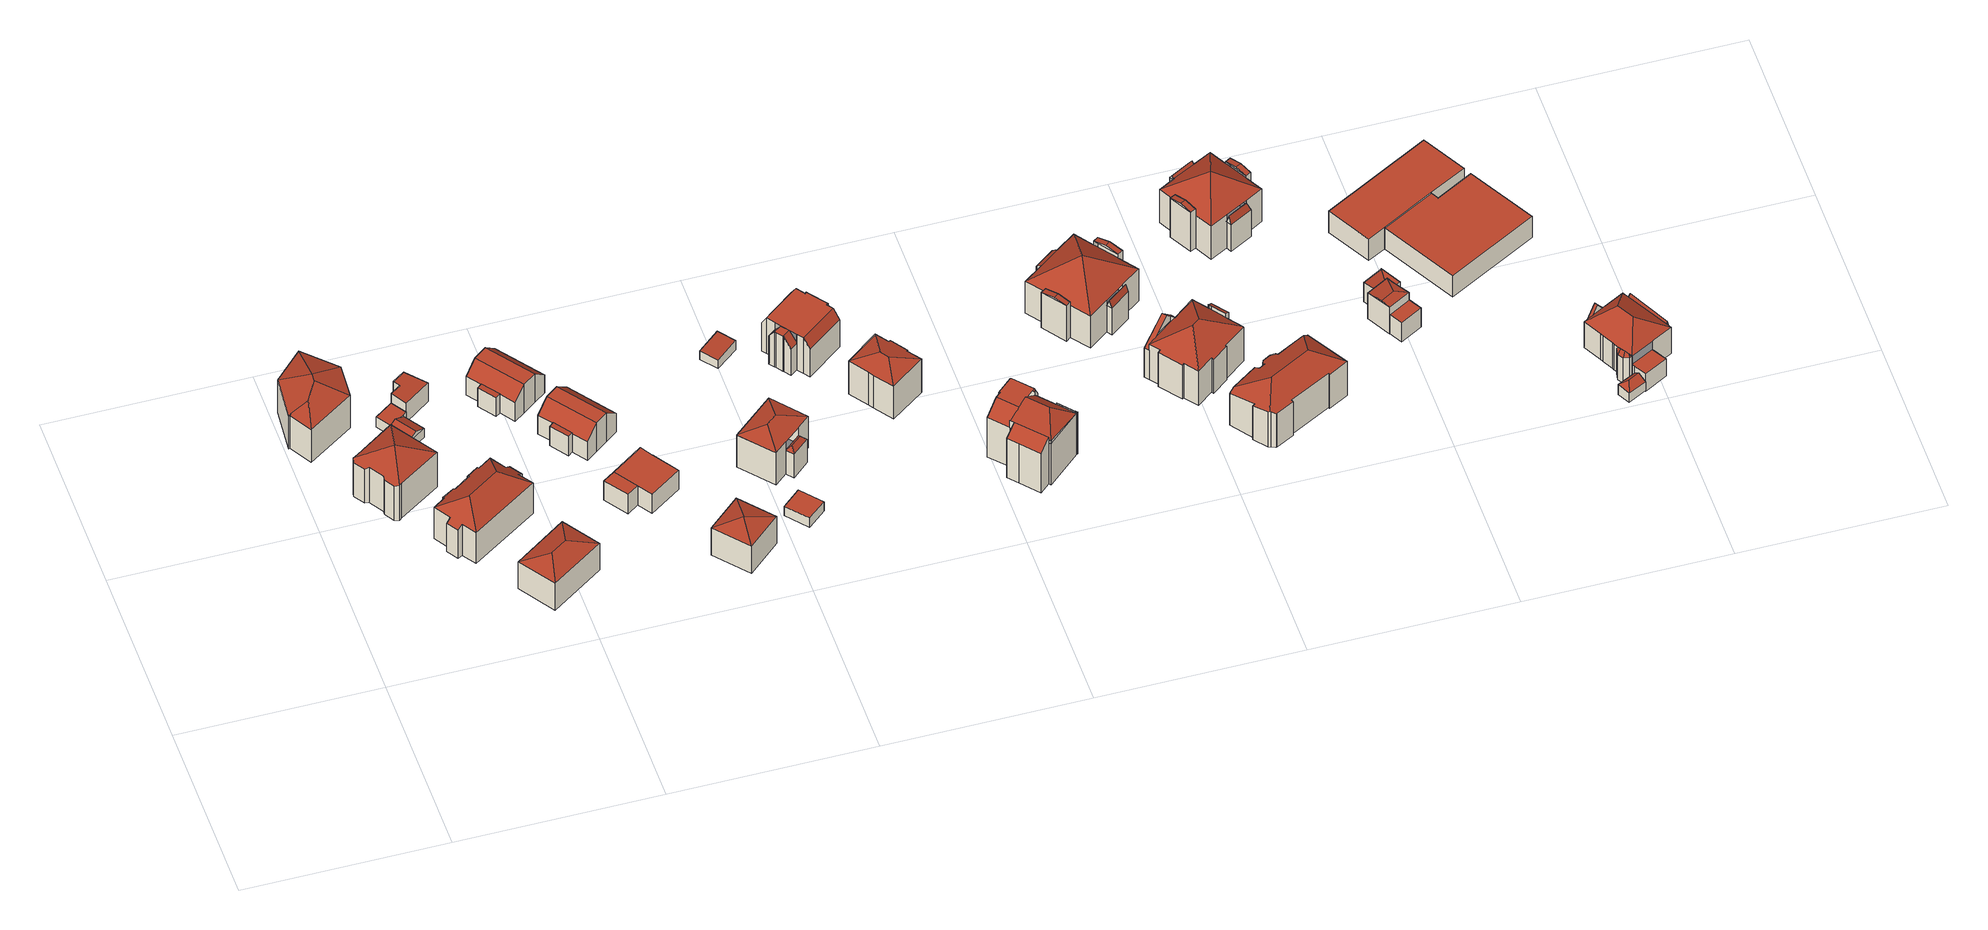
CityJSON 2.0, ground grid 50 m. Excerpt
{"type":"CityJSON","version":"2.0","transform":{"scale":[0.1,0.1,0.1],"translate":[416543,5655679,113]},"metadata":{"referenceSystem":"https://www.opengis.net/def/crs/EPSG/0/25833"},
"CityObjects":{
"building1":{"type":"Building","attributes":{"Dachtyp_tdc":"tdcFreeFormRoof","Gemeindeschluessel":14612000,"Dachneigung":22.22,"QualitaetDacherkennung":67,"Geometrietyp2DReferenz":"3000","measuredHeight":13.49,"function":"31001_9998","roofType":"5000"},"geometry":[{"type":"Solid","lod":"2","boundaries":[[[[0,1,2,3]],[[1,4,5,2]],[[4,6,7,5]],[[6,8,9,7]],[[8,10,11,9]],[[10,12,13,11]],[[12,0,3,13]],[[14,15,16,12,10]],[[14,10,8]],[[15,14,8,6]],[[17,18,16,15,6,4]],[[17,4,1]],[[18,17,1,0]],[[16,18,0,12]],[[3,2,5,7,9,11,13]]]],"semantics":{"surfaces":[{"type":"WallSurface"},{"type":"RoofSurface"},{"type":"GroundSurface"}],"values":[[0,0,0,0,0,0,0,1,1,1,1,1,1,1,2]]}}]},
"building2":{"type":"Building","attributes":{"Dachtyp_tdc":"tdcTentRoof","Gemeindeschluessel":14612000,"Dachneigung":25.44,"QualitaetDacherkennung":47,"Geometrietyp2DReferenz":"3000","measuredHeight":14.52,"function":"31001_9998","roofType":"3500"},"geometry":[{"type":"Solid","lod":"2","boundaries":[[[[19,20,21,22]],[[20,23,24,21]],[[23,25,26,24]],[[25,27,28,26]],[[27,29,30,28]],[[29,31,32,30]],[[31,33,34,32]],[[33,35,36,34]],[[35,37,38,36]],[[37,39,40,38]],[[39,41,42,40]],[[41,19,22,42]],[[31,29,27,43]],[[33,31,43]],[[37,35,33,43]],[[27,25,23,20,19,41,39,37,43]],[[22,21,24,26,28,30,32,34,36,38,40,42]]]],"semantics":{"surfaces":[{"type":"WallSurface"},{"type":"RoofSurface"},{"type":"GroundSurface"}],"values":[[0,0,0,0,0,0,0,0,0,0,0,0,1,1,1,1,2]]}}]},
"building3":{"type":"Building","attributes":{"Dachtyp_tdc":"tdcHipRoof","Gemeindeschluessel":14612000,"Dachneigung":31.24,"QualitaetDacherkennung":84,"Geometrietyp2DReferenz":"3000","measuredHeight":13.79,"function":"31001_9998","roofType":"3200"},"geometry":[{"type":"Solid","lod":"2","boundaries":[[[[44,45,46,47]],[[45,48,49,46]],[[48,50,51,49]],[[50,52,53,51]],[[52,54,55,53]],[[54,56,57,55]],[[56,58,59,57]],[[58,60,61,59]],[[60,62,63,61]],[[62,64,65,63]],[[64,66,67,65]],[[66,68,69,67]],[[68,70,71,69]],[[70,72,73,71]],[[72,74,75,73]],[[74,76,77,75]],[[76,78,79,77]],[[78,80,81,79]],[[80,82,83,81]],[[82,44,47,83]],[[66,64,62,60,58,56,84]],[[78,76,74,72,70,68,85]],[[47,46,49,51,53,55,57,59,61,63,65,67,69,71,73,75,77,79,81,83]],[[56,54,52,50,48,45,44,82,80,78,85,84]],[[68,66,84,85]]]],"semantics":{"surfaces":[{"type":"WallSurface"},{"type":"RoofSurface"},{"type":"GroundSurface"}],"values":[[0,0,0,0,0,0,0,0,0,0,0,0,0,0,0,0,0,0,0,0,1,1,2,1,1]]}}]},
"building4":{"type":"Building","attributes":{"Dachtyp_tdc":"tdcPolyFlatRoof","Gemeindeschluessel":14612000,"Dachneigung":0,"QualitaetDacherkennung":72,"Geometrietyp2DReferenz":"3000","measuredHeight":3.24,"function":"31001_9998","roofType":"1000"},"geometry":[{"type":"Solid","lod":"2","boundaries":[[[[86,87,88,89]],[[87,90,91,88]],[[90,92,93,91]],[[92,94,95,93]],[[94,86,89,95]],[[94,92,90,87,86]],[[89,88,91,93,95]]]],"semantics":{"surfaces":[{"type":"WallSurface"},{"type":"RoofSurface"},{"type":"GroundSurface"}],"values":[[0,0,0,0,0,1,2]]}}]},
"building5":{"type":"Building","attributes":{"Dachtyp_tdc":"tdcFreeFormRoof","Gemeindeschluessel":14612000,"Dachneigung":26.06,"QualitaetDacherkennung":78,"Geometrietyp2DReferenz":"3000","measuredHeight":4.27,"function":"31001_9998","roofType":"5000"},"geometry":[{"type":"Solid","lod":"2","boundaries":[[[[96,97,98,95]],[[97,99,100,98]],[[99,101,102,100]],[[101,103,89,102]],[[103,96,95,89]],[[99,104,105,103,101]],[[104,97,96,105]],[[99,97,104]],[[96,103,105]],[[95,98,100,102,89]]]],"semantics":{"surfaces":[{"type":"WallSurface"},{"type":"RoofSurface"},{"type":"GroundSurface"}],"values":[[0,0,0,0,0,1,1,0,0,2]]}}]},
"building6":{"type":"Building","attributes":{"Dachtyp_tdc":"tdcFreeFormRoof","Gemeindeschluessel":14612000,"Dachneigung":19.64,"QualitaetDacherkennung":84,"Geometrietyp2DReferenz":"3000","measuredHeight":10.66,"function":"31001_9998","roofType":"5000"},"geometry":[{"type":"Solid","lod":"2","boundaries":[[[[106,107,108,109]],[[107,110,111,108]],[[110,112,113,111]],[[112,106,109,113]],[[114,112,110]],[[115,114,110,107]],[[115,107,106]],[[114,115,106,112]],[[109,108,111,113]]]],"semantics":{"surfaces":[{"type":"WallSurface"},{"type":"RoofSurface"},{"type":"GroundSurface"}],"values":[[0,0,0,0,1,1,1,1,2]]}}]},
"building7":{"type":"Building","attributes":{"Dachtyp_tdc":"tdcPolyFlatRoof","Gemeindeschluessel":14612000,"Dachneigung":4.09,"QualitaetDacherkennung":66,"Geometrietyp2DReferenz":"3000","measuredHeight":6.48,"function":"31001_9998","roofType":"2100"},"geometry":[{"type":"Solid","lod":"2","boundaries":[[[[116,117,93,118]],[[117,119,91,93]],[[119,120,121,91]],[[120,122,123,121]],[[122,124,125,123]],[[124,116,118,125]],[[124,122,120,119,117,116]],[[118,93,91,121,123,125]]]],"semantics":{"surfaces":[{"type":"WallSurface"},{"type":"RoofSurface"},{"type":"GroundSurface"}],"values":[[0,0,0,0,0,0,1,2]]}}]},
"building8":{"type":"Building","attributes":{"Gemeindeschluessel":14612000,"Geometrietyp2DReferenz":"3000","function":"31001_9998","roofType":"9999"},"children":["building8-1","building8-2"]},
"building8-1":{"type":"BuildingPart","attributes":{"Dachtyp_tdc":"tdcCutGableRoof","Dachneigung":44.27,"QualitaetDacherkennung":50,"Geometrietyp2DReferenz":"3000","measuredHeight":9.21,"roofType":"9999"},"parents":["building8"],"geometry":[{"type":"MultiSurface","lod":"2","boundaries":[[[126,127,128,129]],[[127,130,131,128]],[[130,132,133,131]],[[132,134,135,133]],[[134,136,137,135]],[[138,139,140,141]],[[139,142,143,140]],[[142,144,145,143]],[[144,126,129,145]],[[130,127,126,144]],[[142,139,138,136,134,132]],[[144,142,132,130]],[[129,128,131,133,135,137,141,140,143,145]]],"semantics":{"surfaces":[{"type":"WallSurface"},{"type":"RoofSurface"},{"type":"GroundSurface"}],"values":[0,0,0,0,0,0,0,0,0,1,1,1,2]}}]},
"building8-2":{"type":"BuildingPart","attributes":{"Dachtyp_tdc":"tdcPolyFlatRoof","Dachneigung":4.51,"QualitaetDacherkennung":60,"Geometrietyp2DReferenz":"3000","measuredHeight":6.18,"roofType":"2100"},"parents":["building8"],"geometry":[{"type":"MultiSurface","lod":"2","boundaries":[[[146,147,141,148]],[[147,138,141]],[[149,137,136]],[[149,150,151,137]],[[150,146,148,151]],[[150,149,147,146]],[[148,141,137,151]]],"semantics":{"surfaces":[{"type":"WallSurface"},{"type":"RoofSurface"},{"type":"GroundSurface"}],"values":[0,0,0,0,0,1,2]}}]},
"building9":{"type":"Building","attributes":{"Gemeindeschluessel":14612000,"Geometrietyp2DReferenz":"3000","function":"31001_9998","roofType":"9999"},"children":["building9-1","building9-2"]},
"building9-1":{"type":"BuildingPart","attributes":{"Dachtyp_tdc":"tdcCutGableRoof","Dachneigung":42.23,"QualitaetDacherkennung":48,"Geometrietyp2DReferenz":"3000","measuredHeight":9.34,"roofType":"9999"},"parents":["building9"],"geometry":[{"type":"MultiSurface","lod":"2","boundaries":[[[152,153,154,155]],[[153,156,157,154]],[[156,158,159,157]],[[158,160,161,159]],[[160,162,163,161]],[[164,165,166,167]],[[165,168,169,166]],[[168,170,171,169]],[[170,172,173,171]],[[172,152,155,173]],[[156,153,152,172]],[[170,168,165,164,162,160,158]],[[172,170,158,156]],[[155,154,157,159,161,163,167,166,169,171,173]]],"semantics":{"surfaces":[{"type":"WallSurface"},{"type":"RoofSurface"},{"type":"GroundSurface"}],"values":[0,0,0,0,0,0,0,0,0,0,1,1,1,2]}}]},
"building9-2":{"type":"BuildingPart","attributes":{"Dachtyp_tdc":"tdcPolyFlatRoof","Dachneigung":4.24,"QualitaetDacherkennung":64,"Geometrietyp2DReferenz":"3000","measuredHeight":6.25,"roofType":"2100"},"parents":["building9"],"geometry":[{"type":"MultiSurface","lod":"2","boundaries":[[[174,163,162]],[[174,175,176,163]],[[175,177,178,176]],[[177,179,164,167,178]],[[179,177,175,174]],[[163,176,178,167]]],"semantics":{"surfaces":[{"type":"WallSurface"},{"type":"RoofSurface"},{"type":"GroundSurface"}],"values":[0,0,0,0,1,2]}}]},
"building10":{"type":"Building","attributes":{"Gemeindeschluessel":14612000,"Geometrietyp2DReferenz":"3000","function":"31001_9998","roofType":"9999"},"children":["building10-1","building10-2","building10-3"]},
"building10-1":{"type":"BuildingPart","attributes":{"Dachtyp_tdc":"tdcPolyFlatRoof","Dachneigung":0,"QualitaetDacherkennung":53,"Geometrietyp2DReferenz":"3000","measuredHeight":3.05,"roofType":"1000"},"parents":["building10"],"geometry":[{"type":"MultiSurface","lod":"2","boundaries":[[[180,181,182,183]],[[181,184,185,182]],[[184,186,187,185]],[[186,188,189,187]],[[188,186,184,181,180]],[[183,182,185,187,189]]],"semantics":{"surfaces":[{"type":"WallSurface"},{"type":"RoofSurface"},{"type":"GroundSurface"}],"values":[0,0,0,0,1,2]}}]},
"building10-2":{"type":"BuildingPart","attributes":{"Dachtyp_tdc":"tdcPolyFlatRoof","Dachneigung":0,"QualitaetDacherkennung":63,"Geometrietyp2DReferenz":"3000","measuredHeight":6.2,"roofType":"1000"},"parents":["building10"],"geometry":[{"type":"MultiSurface","lod":"2","boundaries":[[[190,191,192,193]],[[190,194,195,191]],[[194,196,197,195]],[[196,194,190,193]],[[192,191,195,197]]],"semantics":{"surfaces":[{"type":"WallSurface"},{"type":"RoofSurface"},{"type":"GroundSurface"}],"values":[0,0,0,1,2]}}]},
"building10-3":{"type":"BuildingPart","attributes":{"Dachtyp_tdc":"tdcPolyFlatRoof","Dachneigung":0,"QualitaetDacherkennung":68,"Geometrietyp2DReferenz":"3000","measuredHeight":6.17,"roofType":"1000"},"parents":["building10"],"geometry":[{"type":"MultiSurface","lod":"2","boundaries":[[[198,193,192,199]],[[196,200,180,183,197]],[[201,202,187,189,188]],[[202,203,204,187]],[[203,198,199,204]],[[203,202,201,200,196,193,198]],[[199,192,197,183,189,187,204]]],"semantics":{"surfaces":[{"type":"WallSurface"},{"type":"RoofSurface"},{"type":"GroundSurface"}],"values":[0,0,0,0,0,1,2]}}]},
"building11":{"type":"Building","attributes":{"Dachtyp_tdc":"tdcTentRoof","Gemeindeschluessel":14612000,"Dachneigung":20.2,"QualitaetDacherkennung":82,"Geometrietyp2DReferenz":"3000","measuredHeight":10.73,"function":"31001_9998","roofType":"3500"},"geometry":[{"type":"Solid","lod":"2","boundaries":[[[[205,206,207,208]],[[206,209,210,207]],[[209,211,212,210]],[[211,205,208,212]],[[206,205,213]],[[209,206,213]],[[211,209,213]],[[205,211,213]],[[208,207,210,212]]]],"semantics":{"surfaces":[{"type":"WallSurface"},{"type":"RoofSurface"},{"type":"GroundSurface"}],"values":[[0,0,0,0,1,1,1,1,2]]}}]},
"building12":{"type":"Building","attributes":{"Dachtyp_tdc":"tdcPolyFlatRoof","Gemeindeschluessel":14612000,"Dachneigung":0,"QualitaetDacherkennung":0,"Geometrietyp2DReferenz":"3000","BezugspunktDach":"2000","measuredHeight":3,"function":"31001_9998"},"geometry":[{"type":"MultiSurface","lod":"2","boundaries":[[[214,215,216,217]],[[217,216,218,219]],[[216,215,220,218]],[[215,214,221,220]],[[214,217,219,221]],[[219,218,220,221]]],"semantics":{"surfaces":[{"type":"RoofSurface"},{"type":"WallSurface"},{"type":"GroundSurface"}],"values":[0,1,1,1,1,2]}}]},
"building13":{"type":"Building","attributes":{"Gemeindeschluessel":14612000,"Geometrietyp2DReferenz":"3000","function":"31001_9998","roofType":"9999"},"children":["building13-1","building13-2"]},
"building13-1":{"type":"BuildingPart","attributes":{"Dachtyp_tdc":"tdcHipRoof","Dachneigung":17.63,"QualitaetDacherkennung":64,"Geometrietyp2DReferenz":"3000","measuredHeight":12.04,"roofType":"3200"},"parents":["building13"],"geometry":[{"type":"MultiSurface","lod":"2","boundaries":[[[222,223,224,225]],[[223,226,227,228,224]],[[229,230,231,232,233]],[[234,230,235]],[[230,236,237,231]],[[236,222,225,237]],[[223,238,239]],[[238,234,235,239]],[[230,229,226,223,239,235]],[[230,234,236]],[[236,234,238,222]],[[222,238,223]],[[225,224,228,232,231,237]]],"semantics":{"surfaces":[{"type":"WallSurface"},{"type":"RoofSurface"},{"type":"GroundSurface"}],"values":[0,0,0,1,0,0,1,1,1,0,0,0,2]}}]},
"building13-2":{"type":"BuildingPart","attributes":{"Dachtyp_tdc":"tdcFreeFormRoof","Dachneigung":48.91,"QualitaetDacherkennung":27,"Geometrietyp2DReferenz":"3000","measuredHeight":8.89,"roofType":"5000"},"parents":["building13"],"geometry":[{"type":"MultiSurface","lod":"2","boundaries":[[[240,241,242,243]],[[241,233,232,242]],[[227,240,243,228]],[[244,245,227,233]],[[244,233,241]],[[245,244,241,240]],[[245,240,227]],[[243,242,232,228]]],"semantics":{"surfaces":[{"type":"WallSurface"},{"type":"RoofSurface"},{"type":"GroundSurface"}],"values":[0,0,0,1,1,1,1,2]}}]},
"building14":{"type":"Building","attributes":{"Dachtyp_tdc":"tdcPolyFlatRoof","Gemeindeschluessel":14612000,"Dachneigung":2.67,"QualitaetDacherkennung":80,"Geometrietyp2DReferenz":"3000","measuredHeight":3.02,"function":"31001_9998","roofType":"2100"},"geometry":[{"type":"Solid","lod":"2","boundaries":[[[[246,247,248,249]],[[247,250,251,248]],[[250,252,253,251]],[[252,246,249,253]],[[252,250,247,246]],[[249,248,251,253]]]],"semantics":{"surfaces":[{"type":"WallSurface"},{"type":"RoofSurface"},{"type":"GroundSurface"}],"values":[[0,0,0,0,1,2]]}}]},
"building15":{"type":"Building","attributes":{"Gemeindeschluessel":14612000,"Geometrietyp2DReferenz":"3000","function":"31001_9998","roofType":"9999"},"children":["building15-1","building15-2"]},
"building15-1":{"type":"BuildingPart","attributes":{"Dachtyp_tdc":"tdcCutGableRoof","Dachneigung":0.09,"QualitaetDacherkennung":64,"Geometrietyp2DReferenz":"3000","measuredHeight":11.49,"roofType":"9999"},"parents":["building15"],"geometry":[{"type":"MultiSurface","lod":"2","boundaries":[[[254,255,256,257]],[[255,258,259,256]],[[258,260,261,259]],[[260,262,263,261]],[[262,264,265,263]],[[264,266,267,265]],[[266,268,269,267]],[[268,270,271,272,269]],[[273,274,275]],[[273,276,277,274]],[[276,278,279,277]],[[278,280,281,279]],[[280,282,283,281]],[[282,284,285,283]],[[284,286,287,285]],[[286,254,257,287]],[[282,280,278,276]],[[266,264,262,260]],[[276,273,270,268,266,260,258,255,254,286,284,282]],[[257,256,259,261,263,265,267,269,272,288,289,274,277,279,281,283,285,287]]],"semantics":{"surfaces":[{"type":"WallSurface"},{"type":"RoofSurface"},{"type":"GroundSurface"}],"values":[0,0,0,0,0,0,0,0,0,0,0,0,0,0,0,0,1,1,1,2]}}]},
"building15-2":{"type":"BuildingPart","attributes":{"Dachtyp_tdc":"tdcCutGableRoof","Dachneigung":54.09,"QualitaetDacherkennung":33,"Geometrietyp2DReferenz":"3000","measuredHeight":11.41,"roofType":"9999"},"parents":["building15"],"geometry":[{"type":"MultiSurface","lod":"2","boundaries":[[[290,275,274,291]],[[271,292,269,272]],[[292,293,294,269]],[[293,295,296,294]],[[295,297,298,296]],[[297,299,300,298]],[[299,301,302,300]],[[301,290,291,302]],[[303,275,290,301]],[[297,295,293,292,271,304]],[[301,299,297,304,303]],[[291,274,289,288,272,269,294,296,298,300,302]]],"semantics":{"surfaces":[{"type":"WallSurface"},{"type":"RoofSurface"},{"type":"GroundSurface"}],"values":[0,0,0,0,0,0,0,0,1,1,1,2]}}]},
"building16":{"type":"Building","attributes":{"Dachtyp_tdc":"tdcHipRoof","Gemeindeschluessel":14612000,"Dachneigung":19.1,"QualitaetDacherkennung":57,"Geometrietyp2DReferenz":"3000","measuredHeight":12.34,"function":"31001_9998","roofType":"3200"},"geometry":[{"type":"Solid","lod":"2","boundaries":[[[[305,306,307,308]],[[306,309,310,307]],[[309,311,312,310]],[[311,313,314,312]],[[313,315,316,314]],[[315,317,318,316]],[[317,319,320,318]],[[319,321,322,320]],[[321,323,324,322]],[[323,325,326,324]],[[325,327,328,326]],[[327,329,330,328]],[[329,305,308,330]],[[325,323,331]],[[306,305,332]],[[323,321,319,317,315,313,311,309,306,332,331]],[[305,329,327,325,331,332]],[[308,307,310,312,314,316,318,320,322,324,326,328,330]]]],"semantics":{"surfaces":[{"type":"WallSurface"},{"type":"RoofSurface"},{"type":"GroundSurface"}],"values":[[0,0,0,0,0,0,0,0,0,0,0,0,0,1,1,1,1,2]]}}]},
"building17":{"type":"Building","attributes":{"Gemeindeschluessel":14612000,"Geometrietyp2DReferenz":"3000","function":"31001_9998","roofType":"9999"},"children":["building17-1","building17-2","building17-3","building17-4"]},
"building17-1":{"type":"BuildingPart","attributes":{"Dachtyp_tdc":"tdcPolyFlatRoof","Dachneigung":49.14,"QualitaetDacherkennung":27,"Geometrietyp2DReferenz":"3000","measuredHeight":13.86,"roofType":"2100"},"parents":["building17"],"geometry":[{"type":"MultiSurface","lod":"2","boundaries":[[[333,334,335,336,337]],[[334,338,339,335]],[[338,340,341,339]],[[340,342,343,341]],[[342,344,345,343]],[[344,346,347,345]],[[346,348,349,350,347]],[[348,346,344,342,340,338,334,333]],[[336,335,339,341,343,345,347,350]]],"semantics":{"surfaces":[{"type":"WallSurface"},{"type":"RoofSurface"},{"type":"GroundSurface"}],"values":[0,0,0,0,0,0,0,1,2]}}]},
"building17-2":{"type":"BuildingPart","attributes":{"Dachtyp_tdc":"tdcFreeFormRoof","Dachneigung":0.772,"QualitaetDacherkennung":46,"Geometrietyp2DReferenz":"3000","measuredHeight":15.89,"roofType":"5000"},"parents":["building17"],"geometry":[{"type":"MultiSurface","lod":"2","boundaries":[[[351,352,353,354]],[[352,355,356,353]],[[355,357,358,356]],[[357,359,360,358]],[[359,361,362,360]],[[361,363,364,362]],[[363,365,366,367,364]],[[368,369,370,371]],[[369,372,373,370]],[[372,374,375,373]],[[374,376,377,375]],[[376,351,354,377]],[[378,365,363,361,359,357,355,352]],[[372,369,368,379,380,381]],[[352,351,376,374,372,381,382,383,378]],[[354,353,356,358,360,362,364,367,384,385,371,370,373,375,377]]],"semantics":{"surfaces":[{"type":"WallSurface"},{"type":"RoofSurface"},{"type":"GroundSurface"}],"values":[0,0,0,0,0,0,0,0,0,0,0,0,1,1,1,2]}}]},
"building17-3":{"type":"BuildingPart","attributes":{"Dachtyp_tdc":"tdcPolyFlatRoof","Dachneigung":37.69,"QualitaetDacherkennung":42,"Geometrietyp2DReferenz":"3000","measuredHeight":15.08,"roofType":"2100"},"parents":["building17"],"geometry":[{"type":"MultiSurface","lod":"2","boundaries":[[[386,387,388,389]],[[387,390,391,388]],[[390,392,393,391]],[[392,394,371,393]],[[394,395,396,371]],[[397,386,389,398,399,400]],[[397,394,392,390,387,386]],[[389,388,391,393,371,393,398]]],"semantics":{"surfaces":[{"type":"WallSurface"},{"type":"RoofSurface"},{"type":"GroundSurface"}],"values":[0,0,0,0,0,0,1,2]}}]},
"building17-4":{"type":"BuildingPart","attributes":{"Dachtyp_tdc":"tdcHipAndGableRoof","Dachneigung":17.9,"QualitaetDacherkennung":31,"Geometrietyp2DReferenz":"3000","measuredHeight":16.47,"roofType":"5000"},"parents":["building17"],"geometry":[{"type":"MultiSurface","lod":"2","boundaries":[[[349,401,402,350]],[[401,399,398,402]],[[366,337,336,367]],[[403,349,404]],[[337,366,405,383,406,404,349]],[[400,403,404,406,382,407,380,395,408]],[[401,403,400,399]],[[349,403,401]],[[336,350,402,398,393,371,385,384,367]]],"semantics":{"surfaces":[{"type":"WallSurface"},{"type":"RoofSurface"},{"type":"GroundSurface"}],"values":[0,0,0,1,1,1,0,0,2]}}]},
"building18":{"type":"Building","attributes":{"Gemeindeschluessel":14612000,"Geometrietyp2DReferenz":"3000","function":"31001_9998","roofType":"9999"},"children":["building18-1","building18-2","building18-3","building18-4","building18-5"]},
"building18-1":{"type":"BuildingPart","attributes":{"Dachtyp_tdc":"tdcFreeFormRoof","Dachneigung":70.03,"QualitaetDacherkennung":22,"Geometrietyp2DReferenz":"3000","measuredHeight":10.76,"roofType":"5000"},"parents":["building18"],"geometry":[{"type":"MultiSurface","lod":"2","boundaries":[[[409,410,411,412]],[[410,413,414,411]],[[413,415,416,414]],[[417,415,413]],[[418,417,413,410]],[[418,410,409]],[[417,418,409,415]],[[412,411,414,416]]],"semantics":{"surfaces":[{"type":"WallSurface"},{"type":"RoofSurface"},{"type":"GroundSurface"}],"values":[0,0,0,0,1,0,1,2]}}]},
"building18-2":{"type":"BuildingPart","attributes":{"Dachtyp_tdc":"tdcPolyFlatRoof","Dachneigung":39.81,"QualitaetDacherkennung":24,"Geometrietyp2DReferenz":"3000","measuredHeight":10.29,"roofType":"2100"},"parents":["building18"],"geometry":[{"type":"MultiSurface","lod":"2","boundaries":[[[419,420,421,422]],[[420,423,424,421]],[[423,425,426,424]],[[425,427,428,426]],[[427,425,423,420,419]],[[422,421,424,426,428]]],"semantics":{"surfaces":[{"type":"WallSurface"},{"type":"RoofSurface"},{"type":"GroundSurface"}],"values":[0,0,0,0,1,2]}}]},
"building18-3":{"type":"BuildingPart","attributes":{"Dachtyp_tdc":"tdcGableRoof","Dachneigung":10.01,"QualitaetDacherkennung":71,"Geometrietyp2DReferenz":"3000","measuredHeight":12.1,"roofType":"3100"},"parents":["building18"],"geometry":[{"type":"MultiSurface","lod":"2","boundaries":[[[429,430,431,432,433]],[[434,435,436,437,438]],[[435,429,433,436]],[[434,430,439]],[[429,435,440]],[[430,429,440,439]],[[435,434,439,440]],[[433,432,437,436]]],"semantics":{"surfaces":[{"type":"WallSurface"},{"type":"RoofSurface"},{"type":"GroundSurface"}],"values":[0,0,0,0,0,1,1,2]}}]},
"building18-4":{"type":"BuildingPart","attributes":{"Dachtyp_tdc":"tdcGableRoof","Dachneigung":10.65,"QualitaetDacherkennung":45,"Geometrietyp2DReferenz":"3000","measuredHeight":12.18,"roofType":"3100"},"parents":["building18"],"geometry":[{"type":"MultiSurface","lod":"2","boundaries":[[[441,442,443,444,445]],[[442,446,447,443]],[[446,448,449,450,447]],[[446,442,451]],[[441,448,452]],[[442,441,452,451]],[[448,446,451,452]],[[444,443,447,450]]],"semantics":{"surfaces":[{"type":"WallSurface"},{"type":"RoofSurface"},{"type":"GroundSurface"}],"values":[0,0,0,0,0,1,1,2]}}]},
"building18-5":{"type":"BuildingPart","attributes":{"Dachtyp_tdc":"tdcTentRoof","Dachneigung":35.43,"QualitaetDacherkennung":72,"Geometrietyp2DReferenz":"3000","measuredHeight":16.77,"roofType":"3500"},"parents":["building18"],"geometry":[{"type":"MultiSurface","lod":"2","boundaries":[[[431,453,454,432]],[[453,419,422,454]],[[427,455,456,428]],[[455,445,444,456]],[[449,457,458,450]],[[457,459,412,458]],[[459,409,412]],[[460,416,415]],[[460,461,462,416]],[[461,438,437,462]],[[455,427,419,453,463]],[[457,449,445,455,463]],[[461,460,459,457,463]],[[453,431,438,461,463]],[[454,422,428,456,444,450,458,412,416,462,437,432]]],"semantics":{"surfaces":[{"type":"WallSurface"},{"type":"RoofSurface"},{"type":"GroundSurface"}],"values":[0,0,0,0,0,0,0,0,0,0,1,1,1,1,2]}}]},
"building19":{"type":"Building","attributes":{"Gemeindeschluessel":14612000,"Geometrietyp2DReferenz":"3000","function":"31001_9998","roofType":"9999"},"children":["building19-1","building19-2","building19-3"]},
"building19-1":{"type":"BuildingPart","attributes":{"Dachtyp_tdc":"tdcGableRoof","Dachneigung":38.22,"QualitaetDacherkennung":12,"Geometrietyp2DReferenz":"3000","measuredHeight":14.8,"roofType":"3100"},"parents":["building19"],"geometry":[{"type":"MultiSurface","lod":"2","boundaries":[[[464,465,466,467]],[[468,469,470,471]],[[469,464,467,470]],[[469,468,472,473,474]],[[475,474,473,476]],[[464,475,476,465]],[[469,474,475,464]],[[467,466,471,470]]],"semantics":{"surfaces":[{"type":"WallSurface"},{"type":"RoofSurface"},{"type":"GroundSurface"}],"values":[0,0,0,1,1,0,0,2]}}]},
"building19-2":{"type":"BuildingPart","attributes":{"Dachtyp_tdc":"tdcPolyFlatRoof","Dachneigung":29.84,"QualitaetDacherkennung":48,"Geometrietyp2DReferenz":"3000","measuredHeight":12.47,"roofType":"2100"},"parents":["building19"],"geometry":[{"type":"MultiSurface","lod":"2","boundaries":[[[477,478,479,480,481]],[[482,483,484,485,486]],[[483,487,488,484]],[[487,477,481,488]],[[487,483,482,478,477]],[[481,480,485,484,488]]],"semantics":{"surfaces":[{"type":"WallSurface"},{"type":"RoofSurface"},{"type":"GroundSurface"}],"values":[0,0,0,0,1,2]}}]},
"building19-3":{"type":"BuildingPart","attributes":{"Dachtyp_tdc":"tdcHipRoof","Dachneigung":31.25,"QualitaetDacherkennung":52,"Geometrietyp2DReferenz":"3000","measuredHeight":15.37,"roofType":"3200"},"parents":["building19"],"geometry":[{"type":"MultiSurface","lod":"2","boundaries":[[[489,490,491,492]],[[490,493,494,491]],[[493,495,496,494]],[[495,497,498,496]],[[497,499,500,498]],[[499,501,502,500]],[[501,503,504,502]],[[503,505,471,504]],[[505,468,471]],[[506,507,466,465,476]],[[506,508,509,507]],[[508,510,484,509]],[[510,486,485,484]],[[479,511,512,480]],[[511,513,514,512]],[[513,515,516,514]],[[515,517,518,516]],[[517,489,492,518]],[[513,511,479,486,510,508,506,519]],[[505,503,501,499,497,495,520]],[[506,476,472,505,520,519]],[[495,493,490,489,517,515,513,519,520]],[[492,491,494,496,498,500,502,504,471,466,507,509,484,485,480,512,514,516,518]]],"semantics":{"surfaces":[{"type":"WallSurface"},{"type":"RoofSurface"},{"type":"GroundSurface"}],"values":[0,0,0,0,0,0,0,0,0,0,0,0,0,0,0,0,0,0,1,1,1,1,2]}}]},
"building20":{"type":"Building","attributes":{"Dachtyp_tdc":"tdcFreeFormRoof","Gemeindeschluessel":14612000,"Dachneigung":27.52,"QualitaetDacherkennung":60,"Geometrietyp2DReferenz":"3000","measuredHeight":14.29,"function":"31001_9998","roofType":"5000"},"geometry":[{"type":"Solid","lod":"2","boundaries":[[[[521,522,523,524]],[[522,525,526,523]],[[525,527,528,526]],[[527,529,530,528]],[[529,531,532,530]],[[531,533,534,532]],[[533,535,536,534]],[[535,537,538,536]],[[537,539,540,538]],[[539,541,542,540]],[[541,543,544,542]],[[543,545,546,544]],[[545,547,548,546]],[[547,549,550,548]],[[549,551,552,550]],[[551,553,554,552]],[[553,555,556,554]],[[555,557,558,556]],[[557,559,560,558]],[[559,561,562,560]],[[561,521,524,562]],[[525,563,564,565,531,529,527]],[[551,549,566,567]],[[564,563,522,521,561,559,557,555,553,551,567]],[[567,566,547,545,543,541,539,537,535,533,565,564]],[[525,522,563]],[[533,531,565]],[[549,547,566]],[[524,523,526,528,530,532,534,536,538,540,542,544,546,548,550,552,554,556,558,560,562]]]],"semantics":{"surfaces":[{"type":"WallSurface"},{"type":"RoofSurface"},{"type":"GroundSurface"}],"values":[[0,0,0,0,0,0,0,0,0,0,0,0,0,0,0,0,0,0,0,0,0,1,1,1,1,0,0,0,2]]}}]},
"building21":{"type":"Building","attributes":{"Gemeindeschluessel":14612000,"Geometrietyp2DReferenz":"3000","function":"31001_9998","roofType":"9999"},"children":["building21-1","building21-2","building21-3","building21-4","building21-5"]},
"building21-1":{"type":"BuildingPart","attributes":{"Dachtyp_tdc":"tdcTentRoof","Dachneigung":35.81,"QualitaetDacherkennung":70,"Geometrietyp2DReferenz":"3000","measuredHeight":16.48,"roofType":"3500"},"parents":["building21"],"geometry":[{"type":"MultiSurface","lod":"2","boundaries":[[[568,569,570,571]],[[569,572,573,570]],[[572,574,575,573]],[[576,577,578,579]],[[577,580,581,578]],[[580,582,583,584,581]],[[585,586,587,588,589]],[[586,590,591,587]],[[590,592,593,591]],[[594,595,596,597]],[[595,598,599,596]],[[598,600,599]],[[577,576,574,572,601]],[[590,586,585,582,580,577,601]],[[595,594,592,590,601]],[[572,569,568,598,595,601]],[[570,573,575,579,578,581,584,588,587,591,593,597,596,599]]],"semantics":{"surfaces":[{"type":"WallSurface"},{"type":"RoofSurface"},{"type":"GroundSurface"}],"values":[0,0,0,0,0,0,0,0,0,0,0,0,1,1,1,1,2]}}]},
"building21-2":{"type":"BuildingPart","attributes":{"Dachtyp_tdc":"tdcFreeFormRoof","Dachneigung":55.4,"QualitaetDacherkennung":12,"Geometrietyp2DReferenz":"3000","measuredHeight":10.99,"roofType":"5000"},"parents":["building21"],"geometry":[{"type":"MultiSurface","lod":"2","boundaries":[[[600,602,603,599]],[[602,604,605,603]],[[604,571,570,605]],[[606,571,604]],[[607,606,604,602]],[[607,602,600]],[[606,607,600,571]],[[599,603,605,570]]],"semantics":{"surfaces":[{"type":"WallSurface"},{"type":"RoofSurface"},{"type":"GroundSurface"}],"values":[0,0,0,0,1,0,1,2]}}]},
"building21-3":{"type":"BuildingPart","attributes":{"Dachtyp_tdc":"tdcGableRoof","Dachneigung":10.28,"QualitaetDacherkennung":64,"Geometrietyp2DReferenz":"3000","measuredHeight":13.28,"roofType":"3100"},"parents":["building21"],"geometry":[{"type":"MultiSurface","lod":"2","boundaries":[[[608,609,610]],[[611,612,613]],[[609,611,613,610]],[[612,608,610,613]],[[593,614,615,597]],[[611,609,614,593,592]],[[609,608,615,614]],[[608,612,594,597,615]]],"semantics":{"surfaces":[{"type":"WallSurface"},{"type":"RoofSurface"},{"type":"GroundSurface"}],"values":[0,0,1,1,2,0,0,0]}}]},
"building21-4":{"type":"BuildingPart","attributes":{"Dachtyp_tdc":"tdcFreeFormRoof","Dachneigung":72.18,"QualitaetDacherkennung":26,"Geometrietyp2DReferenz":"3000","measuredHeight":10.91,"roofType":"5000"},"parents":["building21"],"geometry":[{"type":"MultiSurface","lod":"2","boundaries":[[[616,617,618,581]],[[617,619,620,618]],[[619,621,587,620]],[[621,589,588,587]],[[583,616,581,584]],[[622,623,619,617]],[[622,617,616,583]],[[623,622,583,589,624]],[[619,623,624,621]],[[621,624,589]],[[581,618,620,587,588,584]]],"semantics":{"surfaces":[{"type":"WallSurface"},{"type":"RoofSurface"},{"type":"GroundSurface"}],"values":[0,0,0,0,0,1,1,1,0,0,2]}}]},
"building21-5":{"type":"BuildingPart","attributes":{"Dachtyp_tdc":"tdcGableRoof","Dachneigung":10.08,"QualitaetDacherkennung":54,"Geometrietyp2DReferenz":"3000","measuredHeight":11.88,"roofType":"3100"},"parents":["building21"],"geometry":[{"type":"MultiSurface","lod":"2","boundaries":[[[625,626,627,575,574]],[[626,628,629,627]],[[628,630,576,579,629]],[[628,626,631]],[[625,630,632]],[[626,625,632,631]],[[630,628,631,632]],[[575,627,629,579]]],"semantics":{"surfaces":[{"type":"WallSurface"},{"type":"RoofSurface"},{"type":"GroundSurface"}],"values":[0,0,0,0,0,1,1,2]}}]},
"building22":{"type":"Building","attributes":{"Dachtyp_tdc":"tdcFreeFormRoof","Gemeindeschluessel":14612000,"Dachneigung":10.31,"QualitaetDacherkennung":47,"Geometrietyp2DReferenz":"3000","measuredHeight":9.15,"function":"31001_9998","roofType":"5000"},"geometry":[{"type":"Solid","lod":"2","boundaries":[[[[633,634,635,636]],[[634,637,638,635]],[[637,639,640,638]],[[639,641,642,640]],[[641,643,644,642]],[[643,633,636,644]],[[645,641,639,646]],[[645,646,637,634,633,647]],[[641,645,647,643]],[[639,637,646]],[[633,643,647]],[[636,635,638,640,642,644]]]],"semantics":{"surfaces":[{"type":"WallSurface"},{"type":"RoofSurface"},{"type":"GroundSurface"}],"values":[[0,0,0,0,0,0,1,1,1,0,0,2]]}}]},
"building23":{"type":"Building","attributes":{"Dachtyp_tdc":"tdcPolyFlatRoof","Gemeindeschluessel":14612000,"Dachneigung":0,"QualitaetDacherkennung":49,"Geometrietyp2DReferenz":"3000","measuredHeight":6.25,"function":"31001_9998","roofType":"1000"},"geometry":[{"type":"Solid","lod":"2","boundaries":[[[[648,649,650,651]],[[649,652,653,650]],[[652,654,655,653]],[[654,648,651,655]],[[654,652,649,648]],[[651,650,653,655]]]],"semantics":{"surfaces":[{"type":"WallSurface"},{"type":"RoofSurface"},{"type":"GroundSurface"}],"values":[[0,0,0,0,1,2]]}}]},
"building24":{"type":"Building","attributes":{"Gemeindeschluessel":14612000,"Geometrietyp2DReferenz":"3000","function":"31001_9998","roofType":"9999"},"children":["building24-1","building24-2"]},
"building24-1":{"type":"BuildingPart","attributes":{"Dachtyp_tdc":"tdcPolyFlatRoof","Dachneigung":0,"QualitaetDacherkennung":38,"Geometrietyp2DReferenz":"3000","measuredHeight":6.39,"roofType":"1000"},"parents":["building24"],"geometry":[{"type":"MultiSurface","lod":"2","boundaries":[[[656,657,658,659,660]],[[657,661,662,658]],[[661,663,664,662]],[[663,661,657,656,665]],[[659,658,662,664]]],"semantics":{"surfaces":[{"type":"WallSurface"},{"type":"RoofSurface"},{"type":"GroundSurface"}],"values":[0,0,0,1,2]}}]},
"building24-2":{"type":"BuildingPart","attributes":{"Dachtyp_tdc":"tdcPolyFlatRoof","Dachneigung":2.72,"QualitaetDacherkennung":59,"Geometrietyp2DReferenz":"3000","measuredHeight":6.43,"roofType":"2100"},"parents":["building24"],"geometry":[{"type":"MultiSurface","lod":"2","boundaries":[[[666,667,668,664,663]],[[667,669,670,668]],[[669,660,659,670]],[[669,667,666,665,660]],[[659,664,668,670]]],"semantics":{"surfaces":[{"type":"WallSurface"},{"type":"RoofSurface"},{"type":"GroundSurface"}],"values":[0,0,0,1,2]}}]},
"building25":{"type":"Building","attributes":{"Dachtyp_tdc":"tdcPolyFlatRoof","Gemeindeschluessel":14612000,"Dachneigung":0,"QualitaetDacherkennung":58,"Geometrietyp2DReferenz":"3000","measuredHeight":6.84,"function":"31001_9998","roofType":"1000"},"geometry":[{"type":"Solid","lod":"2","boundaries":[[[[671,672,673,674]],[[672,675,676,673]],[[675,677,678,676]],[[677,679,680,678]],[[679,681,682,680]],[[681,671,674,682]],[[681,679,677,675,672,671]],[[674,673,676,678,680,682]]]],"semantics":{"surfaces":[{"type":"WallSurface"},{"type":"RoofSurface"},{"type":"GroundSurface"}],"values":[[0,0,0,0,0,0,1,2]]}}]},
"building26":{"type":"Building","attributes":{"Dachtyp_tdc":"tdcPolyFlatRoof","Gemeindeschluessel":14612000,"Dachneigung":0,"QualitaetDacherkennung":65,"Geometrietyp2DReferenz":"3000","measuredHeight":6.79,"function":"31001_9998","roofType":"1000"},"geometry":[{"type":"Solid","lod":"2","boundaries":[[[[683,684,682,685]],[[684,686,680,682]],[[686,687,688,680]],[[687,689,690,688]],[[689,691,692,690]],[[691,683,685,692]],[[691,689,687,686,684,683]],[[685,682,680,688,690,692]]]],"semantics":{"surfaces":[{"type":"WallSurface"},{"type":"RoofSurface"},{"type":"GroundSurface"}],"values":[[0,0,0,0,0,0,1,2]]}}]},
"building27":{"type":"Building","attributes":{"Dachtyp_tdc":"tdcHipAndGableRoof","Gemeindeschluessel":14612000,"Dachneigung":33.38,"QualitaetDacherkennung":81,"Geometrietyp2DReferenz":"3000","measuredHeight":4.27,"function":"31001_9998","roofType":"5000"},"geometry":[{"type":"Solid","lod":"2","boundaries":[[[[693,694,695,696]],[[694,697,698,695]],[[697,699,700,698]],[[699,693,696,700]],[[697,694,701]],[[693,699,702]],[[694,693,702,701]],[[699,697,701,702]],[[696,695,698,700]]]],"semantics":{"surfaces":[{"type":"WallSurface"},{"type":"RoofSurface"},{"type":"GroundSurface"}],"values":[[0,0,0,0,1,0,1,1,2]]}}]},
"building28":{"type":"Building","attributes":{"Gemeindeschluessel":14612000,"Geometrietyp2DReferenz":"3000","function":"31001_9998","roofType":"9999"},"children":["building28-1","building28-2","building28-3","building28-4","building28-5","building28-6"]},
"building28-1":{"type":"BuildingPart","attributes":{"Dachtyp_tdc":"tdcHipRoof","Dachneigung":32.85,"QualitaetDacherkennung":69,"Geometrietyp2DReferenz":"3000","measuredHeight":12.57,"roofType":"3200"},"parents":["building28"],"geometry":[{"type":"MultiSurface","lod":"2","boundaries":[[[703,704,705,706,707]],[[708,709,710,711]],[[709,712,713,710]],[[712,714,715,713]],[[714,716,717,715]],[[716,718,719,717]],[[718,720,721,719]],[[720,722,721]],[[723,724,725,726,727]],[[724,728,729,725]],[[728,730,731,729]],[[730,732,731]],[[728,724,723,733,734,720,718,735]],[[703,736,737,738]],[[718,716,714,712,709,708,704,703,738,735]],[[737,739,730,728,735,738]],[[740,741,742,707,706,711,710,713,715,717,719,721,726,725,729,731]],[[739,740,743]],[[739,737,741,740]],[[737,736,744,742,741]],[[703,707,745]]],"semantics":{"surfaces":[{"type":"WallSurface"},{"type":"RoofSurface"},{"type":"GroundSurface"}],"values":[0,0,0,0,0,0,0,0,0,0,0,0,1,1,1,1,2,0,0,0,0]}}]},
"building28-2":{"type":"BuildingPart","attributes":{"Dachtyp_tdc":"tdcFreeFormRoof","Dachneigung":80.07,"QualitaetDacherkennung":35,"Geometrietyp2DReferenz":"3000","measuredHeight":9.05,"roofType":"5000"},"parents":["building28"],"geometry":[{"type":"MultiSurface","lod":"2","boundaries":[[[746,747,748]],[[746,749,750,747]],[[749,743,740,750]],[[732,751,752,731]],[[751,753,754,752]],[[751,732,755]],[[732,743,756,755]],[[743,749,756]],[[749,746,748,757,753,751,755,756]],[[747,750,740,731,752,754,758]]],"semantics":{"surfaces":[{"type":"WallSurface"},{"type":"RoofSurface"},{"type":"GroundSurface"}],"values":[0,0,0,0,0,1,1,1,1,2]}}]},
"building28-3":{"type":"BuildingPart","attributes":{"Dachtyp_tdc":"tdcPolyFlatRoof","Dachneigung":0,"QualitaetDacherkennung":66,"Geometrietyp2DReferenz":"3000","measuredHeight":5.59,"roofType":"1000"},"parents":["building28"],"geometry":[{"type":"MultiSurface","lod":"2","boundaries":[[[759,760,761,762]],[[760,763,764,761]],[[763,745,707,764]],[[744,759,762,742]],[[744,745,763,760,759]],[[762,761,764,707,742]]],"semantics":{"surfaces":[{"type":"WallSurface"},{"type":"RoofSurface"},{"type":"GroundSurface"}],"values":[0,0,0,0,1,2]}}]},
"building28-4":{"type":"BuildingPart","attributes":{"Dachtyp_tdc":"tdcFreeFormRoof","Dachneigung":56.05,"QualitaetDacherkennung":21,"Geometrietyp2DReferenz":"3000","measuredHeight":9.48,"roofType":"5000"},"parents":["building28"],"geometry":[{"type":"MultiSurface","lod":"2","boundaries":[[[765,766,767,707]],[[766,768,769,767]],[[770,708,771]],[[772,770,771,773]],[[774,772,773,768]],[[775,774,768,766]],[[766,765,775]],[[765,705,708,770,772,774,775]],[[769,776,777,711,706,707,767]],[[768,773,776,769]],[[773,771,777,776]],[[771,708,711,777]]],"semantics":{"surfaces":[{"type":"WallSurface"},{"type":"RoofSurface"},{"type":"GroundSurface"}],"values":[0,0,1,1,1,1,1,1,2,0,0,0]}}]},
"building28-5":{"type":"BuildingPart","attributes":{"Dachtyp_tdc":"tdcGableRoof","Dachneigung":57.03,"QualitaetDacherkennung":12,"Geometrietyp2DReferenz":"3000","measuredHeight":10.61,"roofType":"3100"},"parents":["building28"],"geometry":[{"type":"MultiSurface","lod":"2","boundaries":[[[722,778,779,721]],[[778,780,781,779]],[[780,727,726,781]],[[780,778,782]],[[778,722,734,783,782]],[[727,780,782,783,733]],[[721,779,781,726]]],"semantics":{"surfaces":[{"type":"WallSurface"},{"type":"RoofSurface"},{"type":"GroundSurface"}],"values":[0,0,0,0,1,1,2]}}]},
"building28-6":{"type":"BuildingPart","attributes":{"Dachtyp_tdc":"tdcPolyFlatRoof","Dachneigung":0,"QualitaetDacherkennung":54,"Geometrietyp2DReferenz":"3000","measuredHeight":5.45,"roofType":"1000"},"parents":["building28"],"geometry":[{"type":"MultiSurface","lod":"2","boundaries":[[[784,748,747,785]],[[786,787,788,754,753]],[[787,784,785,788]],[[787,786,757,748,784]],[[785,747,758,754,788]]],"semantics":{"surfaces":[{"type":"WallSurface"},{"type":"RoofSurface"},{"type":"GroundSurface"}],"values":[0,0,0,1,2]}}]}
},
"vertices":[
[41,698,125],[9,753,125],[9,753,20],[41,698,20],[6,753,125],[6,753,20],[15,867,125],[15,867,20],[87,939,125],[87,939,20],[162,864,125],[162,864,20],[156,774,125],[156,774,20],[87,836,154],[86,835,155],[85,815,155],[13,759,127],[57,769,145],
[152,506,133],[129,542,133],[129,542,20],[152,506,20],[119,543,129],[119,543,20],[101,569,129],[101,569,20],[103,581,133],[103,581,20],[116,589,133],[116,589,20],[214,654,133],[214,654,20],[288,542,133],[288,542,20],[184,474,133],[184,474,20],[177,469,133],[177,469,20],[166,472,130],[166,472,20],[151,496,130],[151,496,20],[195,563,165],
[294,442,113],[297,437,117],[297,437,16],[294,442,16],[339,465,117],[339,465,16],[336,469,113],[336,469,16],[365,489,113],[365,489,16],[368,484,116],[368,484,16],[400,505,116],[400,505,16],[425,468,116],[425,468,16],[437,476,106],[437,476,16],[457,446,106],[457,446,16],[445,439,116],[445,439,16],[470,404,116],[470,404,16],[302,295,116],[302,295,16],[280,328,116],[280,328,16],[269,322,107],[269,322,16],[250,350,107],[250,350,16],[261,357,116],[261,357,16],[235,396,117],[235,396,16],[266,418,116],[266,418,16],[264,422,114],[264,422,16],[392,427,154],[310,373,154],
[236,723,53],[212,759,53],[212,759,20],[236,723,20],[257,790,53],[257,790,20],[281,753,53],[281,753,20],[273,747,53],[273,747,20],
[273,747,48],[306,697,48],[306,697,20],[255,663,47],[255,663,20],[221,713,47],[221,713,20],[236,723,56],[282,680,63],[248,731,63],
[499,280,106],[559,191,106],[559,191,19],[499,280,19],[428,102,106],[428,102,19],[368,191,106],[368,191,19],[442,177,125],[484,205,125],
[347,799,81],[281,753,81],[347,799,20],[257,790,84],[283,807,84],[283,807,20],[272,822,85],[272,822,20],[303,843,85],[303,843,20],
[520,856,81],[602,745,81],[602,745,22],[520,856,22],[574,725,114],[574,725,22],[541,701,114],[541,701,22],[514,681,82],[514,681,22],[489,716,82],[489,716,22],[458,758,82],[433,792,82],[433,792,22],[458,758,22],[460,812,114],[460,812,22],[492,836,114],[492,836,22],
[447,750,83],[458,758,84],[447,750,22],[489,716,84],[478,708,83],[478,708,22],
[639,695,81],[720,584,81],[720,584,21],[639,695,21],[691,563,114],[691,563,21],[660,540,114],[660,540,21],[633,520,81],[633,520,21],[608,554,81],[608,554,21],[576,597,81],[577,597,81],[577,597,21],[576,597,21],[551,631,81],[551,631,21],[578,651,114],[578,651,21],[609,674,114],[609,674,21],
[608,554,84],[597,546,83],[597,546,21],[566,589,83],[566,589,21],[576,597,84],
[740,468,50],[752,476,50],[752,476,19],[740,468,19],[773,446,50],[773,446,19],[760,438,50],[760,438,19],[760,437,50],[760,437,19],
[671,338,81],[671,338,19],[700,357,19],[700,357,81],[632,395,81],[632,395,19],[661,414,81],[661,414,19],
[723,323,81],[723,323,19],[740,468,81],[760,437,81],[760,438,81],[802,376,81],[802,376,19],
[810,160,109],[891,231,109],[891,231,21],[810,160,21],[961,150,109],[961,150,21],[880,79,109],[880,79,21],[885,155,128],
[1046,175,52],[1091,213,52],[1047,265,52],[1002,226,52],[1047,265,22],[1002,226,22],[1091,213,22],[1046,175,22],
[1047,488,125],[1115,409,125],[1115,409,23],[1047,488,23],[1084,383,125],[1084,383,99],[1084,383,23],[1043,347,126],[1013,321,126],[1013,321,23],[1043,347,23],[1043,347,99],[945,400,127],[1015,396,143],[945,400,125],[945,400,23],[1047,488,127],[1041,418,143],
[1099,366,99],[1057,330,99],[1057,330,23],[1099,366,23],[1058,346,112],[1083,367,112],
[964,743,48],[1019,786,52],[1019,786,21],[964,743,21],[1050,746,52],[1050,746,21],[995,703,48],[995,703,21],
[1223,754,143],[1255,712,143],[1255,712,28],[1223,754,28],[1251,709,143],[1251,709,28],[1262,694,143],[1262,694,28],[1273,680,116],[1273,680,28],[1182,612,116],[1182,612,28],[1172,626,143],[1172,626,28],[1160,641,143],[1160,641,28],[1161,641,143],[1161,641,113],[1161,641,28],[1124,691,143],[1124,691,28],[1124,691,119],[1111,709,143],[1111,709,28],[1102,720,119],[1102,720,28],[1192,788,119],[1192,788,28],[1201,776,143],[1201,776,28],[1216,756,143],[1216,756,28],[1219,759,143],[1219,759,28],[1148,658,28],[1134,677,28],
[1106,677,119],[1106,677,28],[1160,641,113],[1143,628,113],[1143,628,28],[1131,645,141],[1131,645,28],[1130,645,142],[1130,645,28],[1118,661,141],[1118,661,28],[1116,664,141],[1116,664,28],[1134,677,141],[1148,658,142],
[1250,541,129],[1331,599,133],[1331,599,23],[1250,541,23],[1353,569,133],[1353,569,23],[1357,572,131],[1357,572,23],[1359,571,131],[1359,571,23],[1385,533,131],[1385,533,23],[1386,532,131],[1386,532,23],[1385,531,132],[1385,531,23],[1383,530,132],[1383,530,23],[1407,496,132],[1407,496,23],[1324,437,128],[1324,437,23],[1291,482,128],[1291,482,23],[1283,494,129],[1283,494,23],[1335,511,147],[1321,530,147],
[1647,250,162],[1650,252,158],[1650,252,23],[1647,250,23],[1647,250,157],[1652,249,158],[1652,249,23],[1662,257,143],[1662,257,23],[1689,226,143],[1689,226,23],[1680,218,158],[1680,218,23],[1684,213,158],[1684,213,23],[1682,211,161],[1682,211,157],[1682,211,23],
[1564,335,182],[1567,335,182],[1567,335,23],[1564,335,23],[1571,335,177],[1571,335,23],[1582,334,160],[1582,334,23],[1585,334,156],[1585,334,23],[1587,334,153],[1587,334,23],[1618,299,153],[1618,299,23],[1610,292,174],[1610,292,157],[1610,292,23],[1527,220,150],[1488,264,150],[1488,264,23],[1527,220,23],[1518,291,181],[1518,291,23],[1530,301,181],[1530,301,23],[1527,303,181],[1527,303,23],[1607,290,182],[1533,225,157],[1553,243,177],[1557,246,181],[1563,252,181],[1585,270,182],[1607,290,23],[1557,246,23],
[1571,122,150],[1533,165,150],[1533,165,23],[1571,122,23],[1511,190,150],[1511,190,23],[1535,211,174],[1535,211,23],[1527,220,174],[1527,220,166],[1527,220,157],[1595,143,174],[1595,143,23],[1595,143,157],[1595,143,166],
[1599,138,157],[1599,138,23],[1599,138,166],[1620,218,188],[1607,290,159],[1579,265,188],[1557,246,179],[1535,211,166],
[1906,586,111],[1915,575,111],[1915,575,24],[1906,586,24],[1866,538,111],[1866,538,24],[1857,550,111],[1857,550,24],[1861,544,132],[1911,580,132],
[1750,696,127],[1743,706,117],[1743,706,24],[1750,696,24],[1741,709,114],[1741,709,24],[1790,745,114],[1790,745,24],[1799,733,127],[1799,733,24],
[1721,607,139],[1734,615,139],[1734,615,127],[1734,615,24],[1721,607,24],[1774,559,139],[1763,550,139],[1763,550,24],[1774,559,24],[1774,559,127],[1755,586,145],[1743,578,145],
[1880,722,140],[1892,731,139],[1892,731,24],[1880,722,24],[1880,722,127],[1933,675,139],[1933,675,24],[1920,667,139],[1920,667,127],[1920,667,24],[1912,704,146],[1900,695,146],
[1700,660,127],[1700,660,24],[1847,767,127],[1847,767,24],[1954,621,127],[1954,621,24],[1906,586,127],[1857,550,127],[1808,514,127],[1808,514,24],[1827,640,192],
[1977,456,117],[1985,446,117],[1985,446,23],[1977,456,23],[1905,384,117],[1897,395,117],[1897,395,23],[1905,384,23],[1924,399,137],[1959,426,171],[1951,436,171],[1977,456,137],[1985,446,137],
[2103,422,141],[2093,414,148],[2093,414,135],[2093,414,23],[2103,422,23],[2064,452,148],[2065,452,147],[2065,452,23],[2064,452,23],[2064,452,136],[2074,460,141],[2074,460,23],
[2070,331,131],[2030,300,131],[2030,300,23],[2070,331,23],[2027,305,134],[2027,305,23],[1987,274,134],[1987,274,23],[1962,307,135],[1962,307,23],[1959,304,132],[1959,304,23],[1918,357,133],[1918,357,23],[1923,361,136],[1923,361,23],[1905,384,137],[2038,487,137],[2038,487,23],[2047,476,136],[2047,476,23],[2065,452,136],[2111,391,135],[2111,391,23],[2121,377,135],[2121,377,23],[2123,375,133],[2123,375,23],[2068,333,133],[2068,333,23],[2023,389,177],[2004,375,177],
[2115,103,129],[2104,107,134],[2104,107,20],[2115,103,20],[2098,109,134],[2098,109,20],[2072,142,129],[2072,142,20],[2077,144,131],[2077,144,20],[2036,199,123],[2036,199,20],[2113,258,124],[2113,258,20],[2121,247,131],[2121,247,20],[2135,255,131],[2135,255,20],[2132,261,127],[2132,261,20],[2137,274,123],[2137,274,20],[2157,285,123],[2157,285,20],[2169,281,128],[2169,281,20],[2173,275,131],[2173,275,20],[2255,319,123],[2255,319,20],[2314,209,129],[2314,209,20],[2264,182,129],[2264,182,20],[2263,185,131],[2263,185,20],[2160,131,131],[2160,131,20],[2162,127,129],[2162,127,20],[2117,103,129],[2117,103,20],[2101,108,135],[2128,182,163],[2048,208,131],[2244,313,131],[2232,238,163],
[2172,902,118],[2172,902,119],[2172,902,12],[2172,902,111],[2215,925,118],[2215,925,12],[2238,882,118],[2238,882,12],[2269,826,118],[2292,783,118],[2292,783,12],[2269,826,12],[2249,759,118],[2249,759,12],[2249,760,118],[2249,760,97],[2249,760,12],[2193,730,119],[2193,729,119],[2193,729,12],[2193,730,12],[2193,730,97],[2150,706,119],[2150,706,12],[2127,749,119],[2127,749,12],[2096,805,119],[2073,848,119],[2073,848,12],[2096,805,12],[2115,871,119],[2115,871,12],[2115,871,111],[2182,815,177],
[2108,884,111],[2108,884,12],[2165,915,111],[2165,915,12],[2168,908,122],[2112,878,122],
[2083,798,139],[2113,742,139],[2098,770,145],[2127,749,139],[2096,805,139],[2112,777,145],[2113,742,12],[2083,798,12],
[2249,759,97],[2256,747,97],[2256,747,12],[2200,716,97],[2200,716,12],[2193,729,97],[2246,750,120],[2197,723,121],[2193,729,99],
[2238,882,125],[2251,889,125],[2251,889,12],[2282,833,125],[2282,833,12],[2269,826,125],[2267,861,131],[2253,854,131],
[2427,420,104],[2457,437,104],[2457,437,21],[2427,420,21],[2482,451,104],[2482,451,21],[2489,437,105],[2489,437,21],[2515,391,107],[2515,391,21],[2460,360,107],[2460,360,21],[2483,402,112],[2482,450,104],[2448,382,112],
[2460,360,84],[2515,391,84],[2515,391,22],[2460,360,22],[2533,359,84],[2533,359,22],[2478,328,84],[2478,328,22],
[2485,503,82],[2513,450,82],[2513,450,18],[2485,503,18],[2485,503,80],[2489,437,82],[2489,437,18],[2482,451,82],[2482,451,18],[2482,459,82],
[2482,451,83],[2457,437,83],[2457,437,18],[2435,475,80],[2435,475,18],
[2487,603,75],[2427,713,75],[2427,713,6],[2487,603,6],[2695,859,75],[2695,859,6],[2755,749,75],[2755,749,6],[2663,699,75],[2663,699,6],[2531,627,75],[2531,627,6],
[2633,441,74],[2531,627,74],[2633,441,6],[2663,699,74],[2673,680,74],[2673,680,6],[2765,730,74],[2765,730,6],[2857,563,74],[2857,563,6],
[2957,32,41],[2911,8,41],[2911,8,12],[2957,32,12],[2895,39,45],[2895,39,12],[2941,62,45],[2941,62,12],[2918,35,55],[2947,50,55],
[2937,69,93],[2931,79,93],[2931,79,92],[2931,79,10],[2937,69,10],[2916,105,92],[2910,116,92],[2910,116,10],[2916,105,10],[2908,121,92],[2908,121,10],[2894,148,92],[2894,148,10],[2890,156,93],[2890,156,10],[2866,202,93],[2866,202,10],[2875,207,93],[2875,207,10],[2875,207,67],[2927,235,94],[2926,235,93],[2926,235,10],[2927,235,10],[2927,235,80],[2974,260,94],[2974,260,10],[2977,254,94],[2977,254,10],[2977,254,65],[2918,230,94],[2890,215,93],[2940,187,136],[2994,99,94],[3046,126,94],[2963,145,136],[3043,132,94],[3043,132,10],[3046,126,10],[2994,99,10],[3043,132,65],[2994,99,66],[2937,69,66],
[3033,174,66],[3033,174,10],[3033,174,65],[3049,144,65],[3049,144,10],[2991,255,65],[2991,255,10],[3007,227,60],[3007,227,10],[2988,248,101],[3043,144,97],[3005,228,65],[3005,228,10],
[3015,63,66],[2957,32,66],[2957,32,10],[3015,63,10],[2941,62,66],[2941,62,10],
[2937,69,92],[2930,66,92],[2930,66,10],[2917,70,92],[2917,70,10],[2915,100,97],[2912,103,92],[2917,86,105],[2908,85,92],[2922,78,105],[2930,71,100],[2908,85,10],[2912,103,10],
[2871,215,67],[2871,215,10],[2923,242,80],[2923,242,10],[2899,230,116],[2903,222,116],
[3038,195,65],[3038,195,10],[3007,227,65],[3028,217,65],[3028,217,10]
]}
